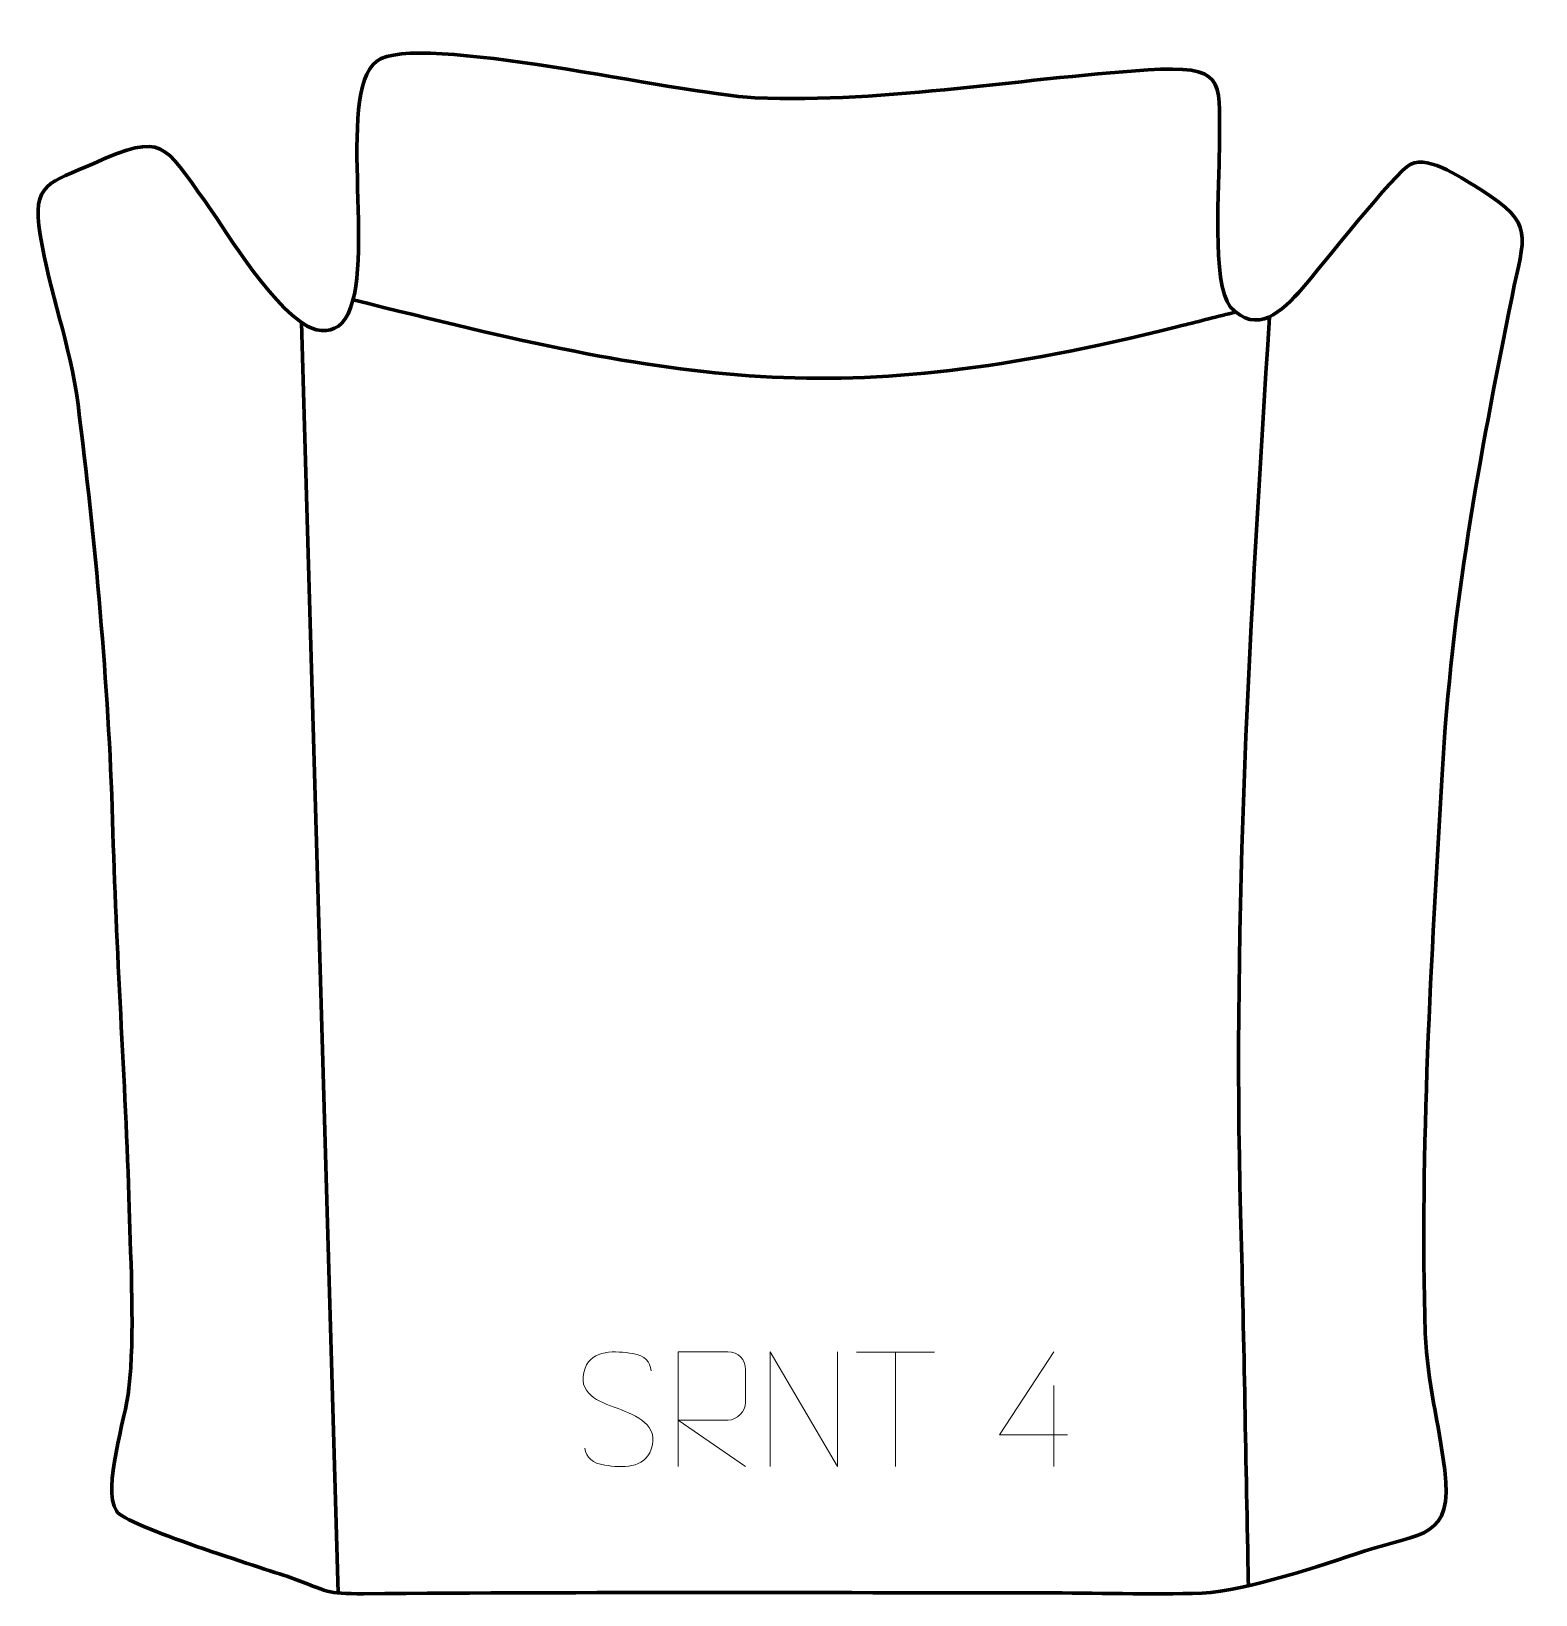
# Model space of a CAD drawing. Header units: millimetres. Extents: x -380 to -53, y 362 to 703.
import ezdxf

# ---------------------------------------------------------------- set-up
doc = ezdxf.new("R2010")
doc.units = ezdxf.units.MM
doc.header["$MEASUREMENT"] = 0
doc.layers.add('layer 2', color=7, linetype='Continuous')
doc.layers.add('layer 3', color=7, linetype='Continuous')

msp = doc.modelspace()

# ---------------------------------------------------------------- linework, layer by layer
at = {"layer": 'layer 2', "color": 140, "lineweight": 158}
for points, knots in [([(-310.2708, 644.2415), (-238.3432, 626.1867), (-205.3069, 619.7365), (-131.2922, 638.2362), (-131.2922, 638.2362), (-131.2922, 638.2362), (-129.8541, 638.5957), (-129.8541, 638.5957), (-129.8541, 638.5957), (-125.9522, 639.597), (-122.0547, 640.5903), (-118.1429, 641.553)], [0, 0, 0, 0, 0.25, 0.25, 0.25, 0.25, 0.5, 0.5, 0.5, 0.5, 1, 1, 1, 1]), ([(-110.8024, 640.5398), (-114.9652, 575.26), (-118.8383, 510.9416), (-117.0894, 445.455), (-117.0894, 445.455), (-116.3742, 419.4193), (-115.9816, 393.3732), (-115.4465, 367.3331), (-115.4465, 367.3331), (-115.4465, 367.3331), (-115.415, 365.8308), (-115.415, 365.8308), (-115.415, 365.8308), (-115.415, 365.8308), (-115.3827, 364.3301), (-115.3827, 364.3301)], [0, 0, 0, 0, 0.2, 0.2, 0.2, 0.2, 0.4, 0.4, 0.4, 0.4, 0.6, 0.6, 0.6, 0.6, 1, 1, 1, 1])]:
    msp.add_open_spline(points, degree=3, knots=knots, dxfattribs=at)
msp.add_open_spline([(-313.5282, 362.7652), (-313.5282, 362.7652), (-321.5188, 639.3032), (-321.5188, 639.3032)], degree=3, dxfattribs=at)
at = {"layer": 'layer 2', "color": 250, "lineweight": 9}
for points, knots in [([(-252.6032, 402.9297), (-256.8515, 404.4001), (-261.7596, 406.1959), (-259.7545, 411.7162), (-259.7545, 411.7162), (-258.251, 415.8561), (-253.0374, 415.4676), (-249.4338, 414.8665), (-249.4338, 414.8665), (-246.5732, 414.3893), (-245.7085, 413.1761), (-245.3979, 411.092)], [0, 0, 0, 0, 0.25, 0.25, 0.25, 0.25, 0.5, 0.5, 0.5, 0.5, 1, 1, 1, 1]), ([(-239.5102, 390.2791), (-239.5102, 390.2791), (-239.5102, 415.2326), (-239.5102, 415.2326), (-239.5102, 415.2326), (-235.9154, 415.2326), (-232.3199, 415.2326), (-228.7247, 415.2326), (-228.7247, 415.2326), (-226.3994, 415.1949), (-224.8421, 413.7049), (-224.8462, 411.3385), (-224.8462, 411.3385), (-224.8466, 409.303), (-224.8466, 406.2436), (-224.8462, 404.2076), (-224.8462, 404.2076), (-224.8527, 402.3321), (-226.665, 400.3903), (-228.6745, 400.3712), (-228.6745, 400.3712), (-228.6745, 400.3712), (-239.5102, 400.3712), (-239.5102, 400.3712), (-239.5102, 400.3712), (-239.5102, 400.3712), (-224.8555, 390.2791), (-224.8555, 390.2791)], [0, 0, 0, 0, 0.125, 0.125, 0.125, 0.125, 0.25, 0.25, 0.25, 0.25, 0.375, 0.375, 0.375, 0.375, 0.5, 0.5, 0.5, 0.5, 0.625, 0.625, 0.625, 0.625, 0.75, 0.75, 0.75, 0.75, 1, 1, 1, 1]), ([(-219.5056, 390.2791), (-219.5056, 390.2791), (-219.5056, 415.2326), (-219.5056, 415.2326), (-219.5056, 415.2326), (-219.5056, 415.2326), (-204.8508, 390.2791), (-204.8508, 390.2791), (-204.8508, 390.2791), (-204.8508, 390.2791), (-204.8508, 415.2326), (-204.8508, 415.2326)], [0, 0, 0, 0, 0.25, 0.25, 0.25, 0.25, 0.5, 0.5, 0.5, 0.5, 1, 1, 1, 1]), ([(-154.7673, 397.1724), (-154.7673, 397.1724), (-169.589, 397.1724), (-169.589, 397.1724), (-169.589, 397.1724), (-169.589, 397.1724), (-157.7114, 415.2429), (-157.7114, 415.2429)], [0, 0, 0, 0, 0.33333333, 0.33333333, 0.33333333, 0.33333333, 1, 1, 1, 1]), ([(-252.6032, 402.9296), (-248.5846, 401.2829), (-243.5551, 399.3946), (-245.3891, 394.0343), (-245.3891, 394.0343), (-246.8489, 389.7679), (-251.7597, 390.0246), (-255.4858, 390.5793), (-255.4858, 390.5793), (-258.2358, 390.9891), (-259.4567, 392.2026), (-259.8347, 394.3148)], [0, 0, 0, 0, 0.25, 0.25, 0.25, 0.25, 0.5, 0.5, 0.5, 0.5, 1, 1, 1, 1])]:
    msp.add_open_spline(points, degree=3, knots=knots, dxfattribs=at)
for points in [[(-200.6718, 415.2091), (-200.6718, 415.2091), (-183.6846, 415.2091), (-183.6846, 415.2091)], [(-192.178, 390.2791), (-192.178, 390.2791), (-192.178, 415.2326), (-192.178, 415.2326)], [(-157.7114, 407.9335), (-157.7114, 407.9335), (-157.7114, 390.2688), (-157.7114, 390.2688)]]:
    msp.add_open_spline(points, degree=3, dxfattribs=at)
at = {"layer": 'layer 3', "color": 242, "lineweight": 158}
msp.add_open_spline([(-134.4921, 694.4224), (-119.759, 694.9058), (-121.8261, 690.7916), (-121.7008, 677.0034), (-121.7008, 677.0034), (-121.721, 669.7088), (-123.4304, 647.7893), (-119.3457, 642.6834), (-119.3457, 642.6834), (-113.4876, 636.4403), (-108.1237, 641.651), (-103.6436, 646.7264), (-103.6436, 646.7264), (-99.5991, 651.3479), (-83.5237, 672.0009), (-80.0389, 673.7587), (-80.0389, 673.7587), (-76.0479, 675.7718), (-68.192, 670.2512), (-64.7516, 668.1555), (-64.7516, 668.1555), (-52.8477, 660.6631), (-55.3521, 658.3469), (-58.0084, 644.9537), (-58.0084, 644.9537), (-65.2967, 608.6734), (-71.0506, 578.1457), (-73.2366, 540.9405), (-73.2366, 540.9405), (-75.5335, 500.9207), (-78.0977, 459.3589), (-76.8983, 419.3281), (-76.8983, 419.3281), (-76.3408, 408.1512), (-73.9865, 400.0373), (-72.6524, 389.5038), (-72.6524, 389.5038), (-70.7544, 374.5181), (-77.7269, 375.93), (-90.0079, 371.9144), (-90.0079, 371.9144), (-99.8666, 368.6909), (-115.4063, 363.3145), (-125.4884, 362.7299), (-125.4884, 362.7299), (-136.5477, 362.3885), (-148.9524, 362.7855), (-160.1763, 362.794), (-160.1763, 362.794), (-209.3622, 362.8294), (-258.8008, 363.0037), (-307.9672, 362.6195), (-307.9672, 362.6195), (-316.3681, 362.5539), (-315.3521, 363.0193), (-324.0857, 366.1942), (-324.0857, 366.1942), (-329.8481, 368.1746), (-359.7359, 377.3294), (-361.7811, 380.6214), (-361.7811, 380.6214), (-364.931, 385.6916), (-359.7798, 400.6125), (-359.0436, 407.3155), (-359.0436, 407.3155), (-357.7919, 418.7105), (-358.6468, 434.7447), (-358.9961, 446.4883), (-358.9961, 446.4883), (-359.8246, 474.637), (-361.8983, 502.7188), (-362.6101, 530.8811), (-362.6101, 530.8811), (-363.5107, 560.722), (-366.4077, 591.7737), (-370.1276, 621.408), (-370.1276, 621.408), (-371.9197, 634.6562), (-376.269, 645.822), (-378.3945, 658.3826), (-378.3945, 658.3826), (-380.3155, 669.7344), (-376.2562, 669.6855), (-366.7259, 673.9259), (-366.7259, 673.9259), (-351.2934, 680.7925), (-351.6428, 678.0973), (-342.4039, 665.5569), (-342.4039, 665.5569), (-339.5807, 661.7248), (-328.6471, 643.2152), (-320.2721, 638.5177), (-320.2721, 638.5177), (-317.5388, 636.9846), (-314.5463, 637.2129), (-312.7257, 639.1528), (-312.7257, 639.1528), (-304.2896, 648.1413), (-314.5206, 689.1547), (-305.0948, 696.1828), (-305.0948, 696.1828), (-296.3942, 702.6702), (-239.4436, 688.9575), (-222.7957, 688.2114), (-222.7957, 688.2114), (-194.0534, 686.9233), (-163.4264, 692.7782), (-134.4921, 694.4224)], degree=3, knots=[0, 0, 0, 0, 0.03571429, 0.03571429, 0.03571429, 0.03571429, 0.07142857, 0.07142857, 0.07142857, 0.07142857, 0.10714286, 0.10714286, 0.10714286, 0.10714286, 0.14285714, 0.14285714, 0.14285714, 0.14285714, 0.17857143, 0.17857143, 0.17857143, 0.17857143, 0.21428571, 0.21428571, 0.21428571, 0.21428571, 0.25, 0.25, 0.25, 0.25, 0.28571429, 0.28571429, 0.28571429, 0.28571429, 0.32142857, 0.32142857, 0.32142857, 0.32142857, 0.35714286, 0.35714286, 0.35714286, 0.35714286, 0.39285714, 0.39285714, 0.39285714, 0.39285714, 0.42857143, 0.42857143, 0.42857143, 0.42857143, 0.46428571, 0.46428571, 0.46428571, 0.46428571, 0.5, 0.5, 0.5, 0.5, 0.53571429, 0.53571429, 0.53571429, 0.53571429, 0.57142857, 0.57142857, 0.57142857, 0.57142857, 0.60714286, 0.60714286, 0.60714286, 0.60714286, 0.64285714, 0.64285714, 0.64285714, 0.64285714, 0.67857143, 0.67857143, 0.67857143, 0.67857143, 0.71428571, 0.71428571, 0.71428571, 0.71428571, 0.75, 0.75, 0.75, 0.75, 0.78571429, 0.78571429, 0.78571429, 0.78571429, 0.82142857, 0.82142857, 0.82142857, 0.82142857, 0.85714286, 0.85714286, 0.85714286, 0.85714286, 0.89285714, 0.89285714, 0.89285714, 0.89285714, 0.92857143, 0.92857143, 0.92857143, 0.92857143, 1, 1, 1, 1], dxfattribs=at)

doc.saveas('drawing.dxf')
